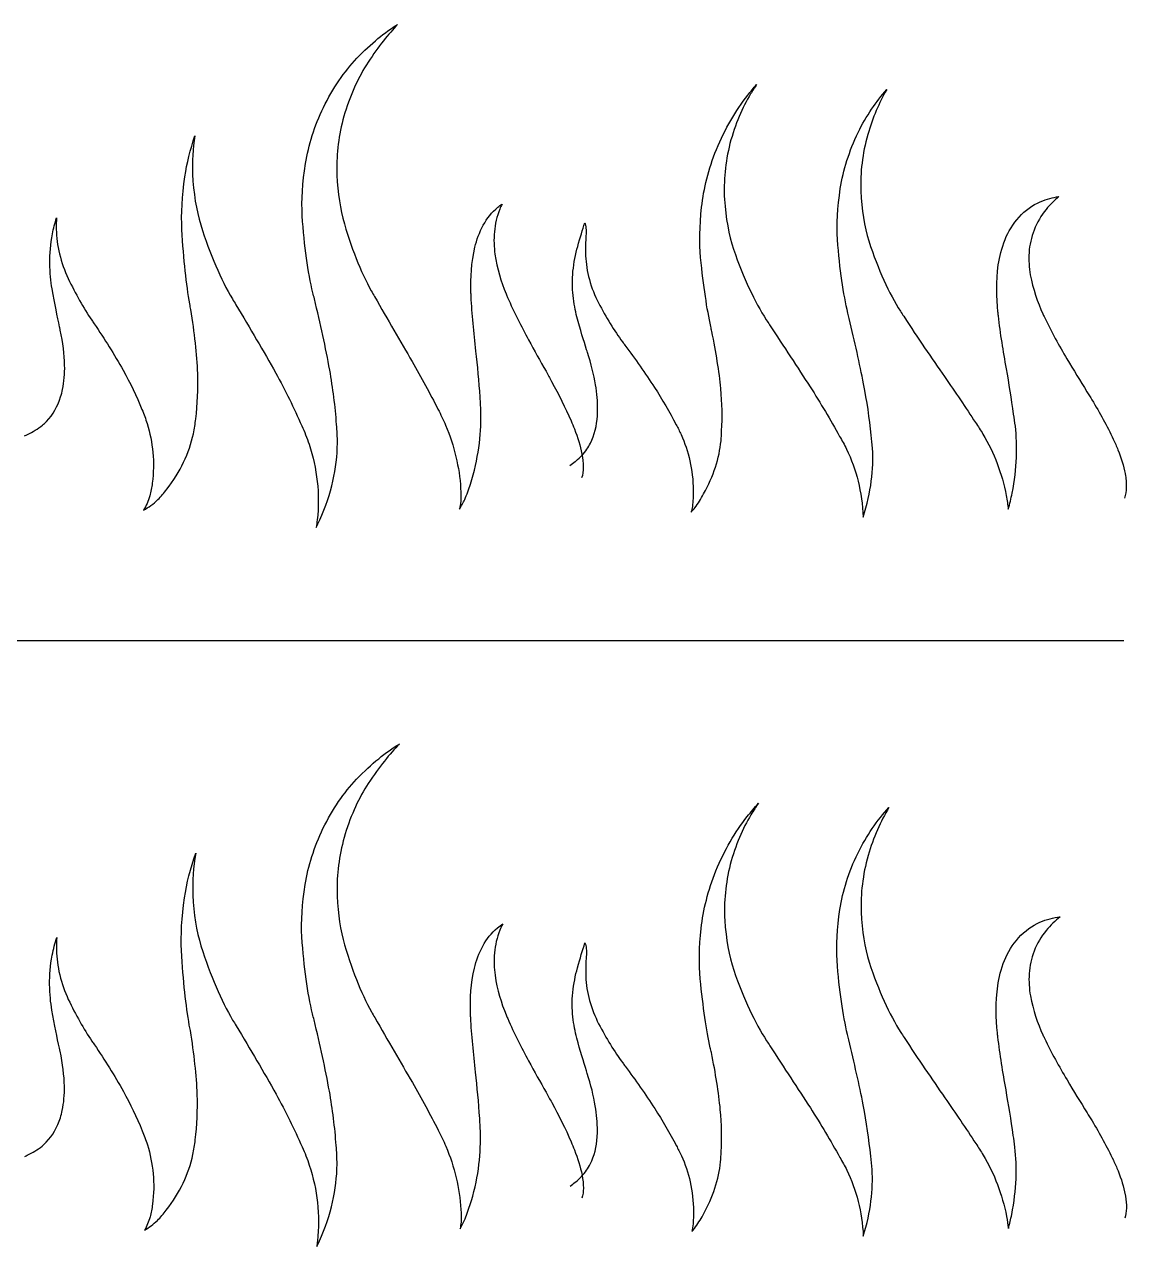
# Model space of a CAD drawing. Extents: x -11 to 6914, y 38 to 2262.
# Drawn here: x 6022 to 6914, y 85 to 1075 of the extents above; entities that cross this region are included whole.
import ezdxf

# ---------------------------------------------------------------- set-up
doc = ezdxf.new("R2010")
doc.units = 0
doc.layers.add('Layer_1', color=7, linetype='CONTINUOUS')

msp = doc.modelspace()

# ---------------------------------------------------------------- linework, layer by layer
at = {"layer": 'Layer_1', "color": 7}
for points in [[(6246.70416, 750.000328), (6246.70416, 750.000328)], [(6549.68536, 750.910696), (6549.68536, 750.910688)], [(6586.5264, 746.041296), (6586.5264, 746.041304)], [(6907.36888, 730.58916), (6907.36888, 730.589152)], [(0, 575.99996), (6912, 575.99996)], [(6682.2676, 358.227504), (6682.2676, 358.227512)], [(6393.21272, 328.671352), (6393.21272, 328.67136)], [(6826.88264, 335.342736), (6826.88264, 335.342744)], [(6386.42096, 310.676776), (6386.42096, 310.676784)], [(6042.58792, 297.540176), (6042.58792, 297.540184)], [(6569.17768, 302.200392), (6569.17768, 302.2004)], [(6383.25352, 274.29572), (6383.25352, 274.29572)], [(6487.00312, 265.627008), (6487.00312, 265.627)], [(6731.56616, 258.738512), (6731.56616, 258.738504)], [(6689.51384, 252.814488), (6689.51384, 252.814496)], [(6577.37672, 246.29244), (6577.37672, 246.29244)], [(6225.84928, 208.7196), (6225.84928, 208.719592)], [(6269.08296, 211.04044), (6269.08296, 211.04044)], [(6816.76176, 212.189736), (6816.76176, 212.189744)], [(6767.25056, 205.840408), (6767.25056, 205.8404)], [(6051.30824, 189.532808), (6051.30824, 189.532808)], [(6390.7164, 189.013512), (6390.7164, 189.01352)], [(6585.49848, 196.162624), (6585.49848, 196.162624)], [(6882.31048, 193.620176), (6882.31048, 193.620168)], [(6485.98944, 179.002032), (6485.98944, 179.00204)], [(6464.71632, 170.11324), (6464.71632, 170.11324)], [(6792.236, 168.656296), (6792.236, 168.656288)], [(6586.11104, 162.087104), (6586.11104, 162.087104)], [(6907.41592, 146.62388), (6907.41592, 146.623872)]]:
    msp.add_lwpolyline(points, dxfattribs=at)
for points in [[(6291.36016, 1047.654328), (6302.99432, 1059.755048), (6314.03112, 1068.835424), (6324.31296, 1075.065272)], [(6324.31296, 1075.065272), (6316.95056, 1067.547336), (6308.8864, 1057.340504), (6300.3816, 1044.449608)], [(6264.17184, 1007.806376), (6271.95296, 1023.480552), (6281.07208, 1036.769656), (6291.36016, 1047.654328)], [(6300.3816, 1044.449608), (6292.82536, 1032.886224), (6286.51344, 1019.183808), (6281.57928, 1003.48232)], [(6607.6396, 1017.676928), (6610.05224, 1020.68392), (6612.43832, 1023.56156), (6614.79608, 1026.308568)], [(6614.79608, 1026.308568), (6613.24616, 1023.942608), (6611.6516, 1021.437184), (6610.0136, 1018.790984)], [(6697.05952, 987.65528), (6703.78248, 1001.006496), (6711.53736, 1012.569912), (6720.20872, 1022.33532)], [(6720.20872, 1022.33532), (6714.05784, 1011.786096), (6708.89544, 999.62216), (6704.80664, 985.93504)], [(6582.31216, 973.863264), (6589.3368, 990.56068), (6597.78952, 1005.225048), (6607.6396, 1017.676928)], [(6610.0136, 1018.790984), (6603.26776, 1007.783224), (6597.652, 994.36996), (6593.30056, 978.54996)], [(6249.72064, 962.339328), (6252.22096, 977.517808), (6257.0484, 992.728408), (6264.17184, 1007.806344)], [(6264.17184, 1007.806344), (6264.17184, 1007.806352), (6264.17184, 1007.806368), (6264.17184, 1007.806376)], [(6281.5792, 1003.482288), (6277.15512, 988.385224), (6274.9996, 973.399336), (6275.03976, 958.665568)], [(6281.57928, 1003.48232), (6281.57928, 1003.482312), (6281.57928, 1003.482296), (6281.5792, 1003.482288)], [(6152.10576, 951.762304), (6153.72104, 962.644656), (6156.41936, 973.693408), (6160.23904, 984.871056)], [(6160.23904, 984.871056), (6158.54024, 974.47508), (6157.88944, 964.082808), (6158.30152, 953.72664)], [(6682.64104, 942.193088), (6684.99264, 957.21696), (6689.81072, 972.434504), (6697.05952, 987.65528)], [(6704.80664, 985.93504), (6700.52712, 970.337592), (6698.698, 955.030688), (6699.2332, 940.158776)], [(6570.3352, 927.049368), (6572.00616, 942.141304), (6575.95312, 957.778104), (6582.31216, 973.863248)], [(6582.31216, 973.863248), (6582.31216, 973.863248), (6582.31216, 973.863256), (6582.31216, 973.863264)], [(6593.30056, 978.549928), (6589.50568, 963.299536), (6588.01368, 948.215872), (6588.86216, 933.402592)], [(6593.30056, 978.54996), (6593.30056, 978.549952), (6593.30056, 978.549944), (6593.30056, 978.549928)], [(6247.06496, 920.168017), (6246.41832, 932.744368), (6247.27128, 946.852376), (6249.72064, 962.339328)], [(6149.63408, 909.035252), (6149.07128, 921.550836), (6149.84328, 935.795712), (6152.10576, 951.762304)], [(6158.30152, 953.72664), (6159.06872, 938.549824), (6161.27288, 924.82812), (6164.87432, 912.658598)], [(6275.03976, 958.665568), (6275.21824, 943.619056), (6276.91728, 930.080744), (6279.97504, 918.093258)], [(6680.31848, 900.853238), (6679.58288, 912.953425), (6680.31848, 926.791176), (6682.64104, 942.193072)], [(6682.64104, 942.193072), (6682.64104, 942.19308), (6682.64104, 942.19308), (6682.64104, 942.193088)], [(6588.86216, 933.402592), (6588.86216, 933.402592), (6588.86216, 933.402584), (6588.86216, 933.402576)], [(6588.86216, 933.402576), (6589.89712, 918.230678), (6592.35, 904.741126), (6596.16872, 893.030765)], [(6699.2332, 940.158776), (6699.2332, 940.15876), (6699.2332, 940.158752), (6699.2332, 940.158744)], [(6699.2332, 940.158744), (6699.9292, 924.899944), (6702.14648, 911.397116), (6705.7116, 899.682559)], [(6827.29016, 919.002861), (6832.44, 924.638304), (6838.30816, 928.753328), (6844.52696, 931.500904)], [(6844.52696, 931.500904), (6849.59656, 933.684672), (6854.63128, 934.987336), (6859.57576, 935.600152)], [(6859.57576, 935.600152), (6855.98216, 932.628488), (6852.49072, 929.190944), (6849.22808, 925.26092)], [(6393.62968, 912.433364), (6396.65528, 918.018059), (6400.6668, 922.959856), (6405.4084, 926.985208)], [(6406.98752, 925.51836), (6404.60024, 919.527503), (6403.1588, 913.353989), (6402.59616, 907.197176)], [(6405.4084, 926.985208), (6406.50656, 927.901632), (6407.63152, 928.750152), (6408.7796, 929.532648)], [(6408.7796, 929.532648), (6408.14376, 928.223872), (6407.54568, 926.885272), (6406.98752, 925.51836)], [(6569.53576, 886.306373), (6568.51232, 897.996649), (6568.72448, 911.569003), (6570.3352, 927.049368)], [(6849.22808, 925.26092), (6845.22032, 920.40268), (6841.88056, 914.782351), (6839.41992, 908.554778)], [(6044.88288, 905.447586), (6045.80584, 909.919087), (6046.88368, 914.26047), (6048.12592, 918.445882)], [(6048.12592, 918.445882), (6048.01056, 915.646999), (6047.95008, 912.53964), (6047.95992, 909.104118)], [(6164.87432, 912.658598), (6172.52112, 888.648121), (6181.20472, 868.586588), (6190.5452, 852.725825)], [(6255.702, 857.716195), (6251.7732, 874.370478), (6248.6512, 895.305092), (6247.06496, 920.168017)], [(6279.97504, 918.093258), (6279.97504, 918.093249), (6279.97504, 918.093241), (6279.97504, 918.093232)], [(6279.97504, 918.093232), (6286.47672, 894.347176), (6294.37488, 874.820773), (6302.96024, 859.299616)], [(6386.82928, 894.542577), (6388.2576, 900.599262), (6390.5208, 906.696766), (6393.62968, 912.433353)], [(6393.62968, 912.433353), (6393.62968, 912.433357), (6393.62968, 912.433361), (6393.62968, 912.433364)], [(6470.06208, 895.298167), (6472.06296, 902.392729), (6474.01368, 908.832429), (6475.82648, 914.432122)], [(6475.82648, 914.432122), (6476.73512, 912.020736), (6477.06192, 908.541921), (6476.76648, 903.756892)], [(6815.95216, 900.753482), (6818.6116, 907.401147), (6822.4636, 913.583334), (6827.29016, 919.002848)], [(6827.29016, 919.002848), (6827.29016, 919.002853), (6827.29016, 919.002857), (6827.29016, 919.002861)], [(6042.75352, 881.703829), (6042.64792, 889.263653), (6043.3016, 897.182974), (6044.88288, 905.447586)], [(6047.95992, 909.104118), (6048.10056, 902.739468), (6048.9276, 896.099214), (6050.58856, 889.226287)], [(6156.02168, 848.697921), (6153.37808, 864.275242), (6151.04424, 884.282853), (6149.63408, 909.035252)], [(6402.59616, 907.19716), (6402.03536, 900.845844), (6402.26232, 894.731494), (6403.074, 888.951692)], [(6402.59616, 907.197176), (6402.59616, 907.19717), (6402.59616, 907.197166), (6402.59616, 907.19716)], [(6476.76648, 903.756892), (6476.448, 899.482797), (6476.3048, 894.175677), (6476.44728, 887.696774)], [(6688.77744, 841.127193), (6685.12008, 856.622106), (6682.03416, 876.661046), (6680.31848, 900.853238)], [(6810.52528, 880.353162), (6811.4208, 886.964521), (6813.21096, 893.89447), (6815.95216, 900.753482)], [(6839.41992, 908.554778), (6837.1268, 902.582822), (6835.824, 896.453153), (6835.4292, 890.378682)], [(6383.62344, 858.28075), (6383.23056, 869.815786), (6383.97552, 882.385931), (6386.82928, 894.542577)], [(6466.20984, 875.133482), (6467.01472, 882.278635), (6468.2796, 889.049273), (6470.06208, 895.298167)], [(6596.16872, 893.030765), (6604.306, 869.671399), (6613.27504, 850.553751), (6622.6636, 835.900708)], [(6705.7116, 899.682559), (6705.7116, 899.682555), (6705.7116, 899.682551), (6705.7116, 899.682547)], [(6705.7116, 899.682547), (6713.3036, 876.220285), (6722.07752, 857.329938), (6731.31784, 842.733032)], [(6042.75352, 881.70382), (6042.75352, 881.703823), (6042.75352, 881.703826), (6042.75352, 881.703829)], [(6044.58512, 860.897569), (6043.57008, 867.050778), (6042.91568, 873.949922), (6042.75352, 881.70382)], [(6050.58856, 889.226287), (6052.37784, 882.207338), (6054.67936, 875.520184), (6057.5668, 869.301844)], [(6403.074, 888.951692), (6403.074, 888.95169), (6403.074, 888.951687), (6403.074, 888.951685)], [(6403.074, 888.951685), (6404.7768, 877.243975), (6408.12392, 866.574076), (6412.1188, 856.851207)], [(6476.44728, 887.696774), (6476.44728, 887.696769), (6476.44728, 887.696764), (6476.44728, 887.696758)], [(6476.44728, 887.696758), (6476.71864, 881.456098), (6477.68592, 875.022966), (6479.494, 868.449714)], [(6569.53576, 886.306361), (6569.53576, 886.306365), (6569.53576, 886.306369), (6569.53576, 886.306373)], [(6577.74472, 830.344978), (6574.7628, 844.413513), (6571.84088, 862.915782), (6569.53576, 886.306361)], [(6835.4292, 890.378674), (6835.03816, 884.069114), (6835.4492, 878.036911), (6836.4372, 872.377347)], [(6835.4292, 890.378682), (6835.4292, 890.37868), (6835.4292, 890.378677), (6835.4292, 890.378674)], [(6466.26584, 855.502169), (6465.60728, 861.725373), (6465.5424, 868.268712), (6466.20984, 875.133482)], [(6810.1788, 842.300579), (6808.96912, 853.825573), (6808.726, 866.940894), (6810.52528, 880.353155)], [(6810.52528, 880.353155), (6810.52528, 880.353158), (6810.52528, 880.35316), (6810.52528, 880.353162)], [(6836.4372, 872.377347), (6838.522, 860.744689), (6842.25856, 850.226106), (6846.5952, 840.68307)], [(6057.5668, 869.301844), (6057.5668, 869.301842), (6057.5668, 869.30184), (6057.5668, 869.301838)], [(6057.5668, 869.301838), (6063.60128, 856.967444), (6069.98752, 845.508771), (6076.67168, 835.578898)], [(6479.494, 868.449714), (6479.494, 868.449709), (6479.494, 868.449703), (6479.494, 868.449698)], [(6479.494, 868.449698), (6481.44496, 861.699496), (6483.872, 855.345027), (6486.8404, 849.528071)], [(6044.58512, 860.897554), (6044.58512, 860.897559), (6044.58512, 860.897564), (6044.58512, 860.897569)], [(6050.70656, 830.058733), (6048.88, 838.529278), (6046.74992, 848.582474), (6044.58512, 860.897554)], [(6190.5452, 852.725825), (6191.50032, 851.147415), (6192.46032, 849.604893), (6193.42472, 848.098477)], [(6255.702, 857.716186), (6255.702, 857.716189), (6255.702, 857.716192), (6255.702, 857.716195)], [(6256.95256, 852.851414), (6256.5296, 854.436066), (6256.11248, 856.057747), (6255.702, 857.716186)], [(6269.35872, 795.060715), (6266.12296, 813.294202), (6261.75224, 832.558392), (6256.95256, 852.851414)], [(6302.96024, 859.299616), (6302.96024, 859.29961), (6302.96024, 859.299605), (6302.96024, 859.299599)], [(6302.96024, 859.299599), (6303.83696, 857.752766), (6304.71912, 856.240818), (6305.60592, 854.76357)], [(6305.60592, 854.76357), (6316.25808, 835.887708), (6326.53728, 818.384908), (6336.00984, 802.075958)], [(6383.62344, 858.280739), (6383.62344, 858.280742), (6383.62344, 858.280746), (6383.62344, 858.28075)], [(6383.79152, 854.844148), (6383.72512, 855.98083), (6383.66864, 857.126755), (6383.62344, 858.280739)], [(6383.79152, 854.844137), (6383.79152, 854.844141), (6383.79152, 854.844144), (6383.79152, 854.844148)], [(6387.72944, 810.555842), (6386.13696, 825.612262), (6384.4388, 840.466391), (6383.79152, 854.844137)], [(6412.1188, 856.851207), (6412.11888, 856.851203), (6412.11888, 856.851199), (6412.11888, 856.851195)], [(6412.11888, 856.851195), (6412.52272, 855.875461), (6412.93288, 854.908419), (6413.3484, 853.950006)], [(6413.3484, 853.950006), (6413.3484, 853.950002), (6413.3484, 853.949998), (6413.3484, 853.949994)], [(6413.3484, 853.949994), (6418.46592, 841.929279), (6424.30584, 830.577336), (6430.24352, 819.640172)], [(6466.26584, 855.502152), (6466.26584, 855.502158), (6466.26584, 855.502163), (6466.26584, 855.502169)], [(6469.40184, 838.218493), (6468.07208, 843.34519), (6466.99344, 849.072973), (6466.26584, 855.502152)], [(6156.02168, 848.697914), (6156.02168, 848.697916), (6156.02168, 848.697919), (6156.02168, 848.697921)], [(6156.86656, 844.159297), (6156.58368, 845.633872), (6156.30184, 847.14663), (6156.02168, 848.697914)], [(6156.86656, 844.159283), (6156.86656, 844.159288), (6156.86656, 844.159292), (6156.86656, 844.159297)], [(6162.48944, 792.283034), (6161.9816, 808.019601), (6159.9552, 825.279286), (6156.86656, 844.159283)], [(6193.42472, 848.098477), (6204.97008, 828.774454), (6215.85208, 810.296386), (6225.6296, 792.712091)], [(6486.8404, 849.528071), (6486.8404, 849.528067), (6486.8404, 849.528062), (6486.8404, 849.528058)], [(6486.8404, 849.528058), (6493.0968, 837.837794), (6499.62256, 827.091727), (6506.33576, 817.934702)], [(6731.31784, 842.733032), (6732.21144, 841.348885), (6733.1092, 839.999824), (6734.01048, 838.68561)], [(6810.1788, 842.300573), (6810.1788, 842.300575), (6810.1788, 842.300577), (6810.1788, 842.300579)], [(6810.56184, 839.043785), (6810.42576, 840.116204), (6810.29776, 841.202114), (6810.1788, 842.300573)], [(6076.67168, 835.578898), (6077.35144, 834.58826), (6078.03352, 833.609895), (6078.71776, 832.644378)], [(6078.71776, 832.644378), (6078.71776, 832.644375), (6078.71776, 832.644372), (6078.71776, 832.644369)], [(6078.71776, 832.644369), (6087.016, 820.343059), (6094.95536, 807.704277), (6102.09168, 794.966178)], [(6469.40184, 838.218487), (6469.40184, 838.218489), (6469.40184, 838.218491), (6469.40184, 838.218493)], [(6477.2988, 811.557901), (6474.90328, 819.093064), (6472.2144, 827.78751), (6469.40184, 838.218487)], [(6622.6636, 835.900708), (6622.6636, 835.900704), (6622.6636, 835.900699), (6622.6636, 835.900695)], [(6622.6636, 835.900695), (6623.57224, 834.513962), (6624.48472, 833.163307), (6625.40048, 831.848886)], [(6625.40048, 831.848886), (6636.94, 813.991718), (6647.99992, 797.2364), (6658.15672, 781.578803)], [(6688.77744, 841.127186), (6688.77744, 841.127188), (6688.77744, 841.127191), (6688.77744, 841.127193)], [(6689.866, 836.834291), (6689.49824, 838.22828), (6689.1352, 839.659326), (6688.77744, 841.127186)], [(6689.866, 836.834278), (6689.866, 836.834282), (6689.866, 836.834287), (6689.866, 836.834291)], [(6701.50968, 783.950366), (6698.34752, 800.318452), (6694.23224, 817.941023), (6689.866, 836.834278)], [(6734.01048, 838.68561), (6734.01048, 838.685608), (6734.01048, 838.685606), (6734.01048, 838.685603)], [(6734.01048, 838.685603), (6745.41976, 820.917302), (6756.56392, 804.705957), (6767.0124, 789.813942)], [(6817.11024, 796.240504), (6814.67592, 810.37873), (6812.1472, 824.720028), (6810.56184, 839.043785)], [(6846.5952, 840.68307), (6847.0128, 839.768707), (6847.436, 838.862654), (6847.86368, 837.964809)], [(6847.86368, 837.964809), (6847.86368, 837.964805), (6847.86368, 837.964801), (6847.86368, 837.964797)], [(6847.86368, 837.964797), (6853.40592, 826.12381), (6859.68936, 814.97873), (6866.07576, 804.232658)], [(6050.70656, 830.058728), (6050.70656, 830.05873), (6050.70656, 830.058731), (6050.70656, 830.058733)], [(6051.2592, 827.557521), (6051.07864, 828.377581), (6050.89432, 829.211119), (6050.70656, 830.058728)], [(6051.2592, 827.557516), (6051.2592, 827.557518), (6051.2592, 827.557519), (6051.2592, 827.557521)], [(6054.7664, 799.066296), (6054.61952, 807.75953), (6053.38888, 817.19516), (6051.2592, 827.557516)], [(6577.74472, 830.34497), (6577.74472, 830.344973), (6577.74472, 830.344975), (6577.74472, 830.344978)], [(6578.62248, 826.45354), (6578.3296, 827.714763), (6578.03688, 829.011763), (6577.74472, 830.34497)], [(6585.89184, 780.161942), (6584.6188, 794.021715), (6582.06264, 809.375435), (6578.62248, 826.45354)], [(6430.24352, 819.640172), (6434.92672, 810.990018), (6439.69768, 802.523315), (6444.39536, 794.14945)], [(6506.33576, 817.934702), (6506.98376, 817.06434), (6507.6336, 816.206368), (6508.28512, 815.361274)], [(6508.28512, 815.361274), (6516.61048, 804.001644), (6524.70816, 792.50116), (6532.19088, 781.067952)], [(6336.00984, 802.075958), (6336.00984, 802.075953), (6336.00984, 802.075948), (6336.00984, 802.075943)], [(6336.00984, 802.075943), (6343.48504, 789.03589), (6350.50216, 776.184218), (6356.95544, 763.486166)], [(6387.72944, 810.555837), (6387.72944, 810.555839), (6387.72944, 810.555841), (6387.72944, 810.555842)], [(6391.04888, 773.121244), (6390.22328, 786.106122), (6388.98832, 798.573854), (6387.72944, 810.555837)], [(6477.9852, 809.425907), (6477.75904, 810.12731), (6477.53024, 810.837821), (6477.2988, 811.557901)], [(6484.47696, 783.209851), (6483.08536, 791.457322), (6480.86136, 800.120285), (6477.9852, 809.425907)], [(6866.07576, 804.232658), (6871.43064, 795.199418), (6876.8948, 786.365302), (6882.26864, 777.60491)], [(6053.04912, 779.453142), (6054.33512, 785.621566), (6054.88336, 792.170302), (6054.7664, 799.066296)], [(6102.09168, 794.966178), (6107.72272, 784.801455), (6112.87552, 774.190741), (6117.35888, 763.153084)], [(6160.85632, 755.630544), (6162.3964, 767.447021), (6162.89512, 779.683783), (6162.48944, 792.283028)], [(6162.48944, 792.283028), (6162.48944, 792.28303), (6162.48944, 792.283032), (6162.48944, 792.283034)], [(6225.6296, 792.712091), (6225.6296, 792.712087), (6225.6296, 792.712083), (6225.6296, 792.712079)], [(6225.6296, 792.712079), (6233.34648, 778.621688), (6240.42032, 764.384967), (6246.70416, 750.000328)], [(6274.8348, 751.06964), (6273.81904, 765.800509), (6271.91664, 780.459586), (6269.35872, 795.060715)], [(6444.39536, 794.14945), (6445.94688, 791.3976), (6447.47264, 788.648079), (6448.96928, 785.899035)], [(6817.11024, 796.240492), (6817.11024, 796.240496), (6817.11024, 796.2405), (6817.11024, 796.240504)], [(6822.90128, 759.40684), (6821.222, 771.999786), (6819.16184, 784.26393), (6817.11024, 796.240492)], [(6448.96928, 785.899035), (6454.74488, 775.274114), (6460.10288, 764.737198), (6464.67024, 754.076648)], [(6486.16912, 762.961698), (6486.24272, 769.524091), (6485.646, 776.266222), (6484.47696, 783.209851)], [(6701.50968, 783.950354), (6701.50968, 783.950358), (6701.50968, 783.950362), (6701.50968, 783.950366)], [(6707.56448, 742.352584), (6706.28792, 756.135968), (6704.18136, 769.991989), (6701.50968, 783.950354)], [(6767.0124, 789.813942), (6767.0124, 789.813938), (6767.0124, 789.813934), (6767.0124, 789.81393)], [(6767.0124, 789.81393), (6775.7868, 777.135929), (6784.1604, 764.757322), (6792.00112, 752.611176)], [(6040.10032, 753.595608), (6045.27472, 759.005736), (6049.18736, 765.857234), (6051.5332, 773.450278)], [(6051.5332, 773.450286), (6052.14304, 775.412233), (6052.6496, 777.417941), (6053.04912, 779.453134)], [(6051.5332, 773.450278), (6051.5332, 773.450281), (6051.5332, 773.450283), (6051.5332, 773.450286)], [(6053.04912, 779.453134), (6053.04912, 779.453137), (6053.04912, 779.453139), (6053.04912, 779.453142)], [(6391.04888, 773.121231), (6391.04888, 773.121235), (6391.04888, 773.121239), (6391.04888, 773.121244)], [(6391.70128, 759.797272), (6391.63968, 764.34917), (6391.41368, 768.788739), (6391.04888, 773.121231)], [(6532.19088, 781.067952), (6538.47296, 771.365003), (6544.36944, 761.30864), (6549.68536, 750.910696)], [(6585.89184, 780.161936), (6585.89184, 780.161938), (6585.89184, 780.16194), (6585.89184, 780.161942)], [(6586.5264, 746.041304), (6587.23784, 756.982064), (6586.97608, 768.35308), (6585.89184, 780.161936)], [(6658.15672, 781.578803), (6666.69064, 768.215707), (6674.68648, 754.846008), (6681.97584, 741.441936)], [(6882.26864, 777.60491), (6882.26864, 777.604906), (6882.26864, 777.604903), (6882.26864, 777.604899)], [(6882.26864, 777.604899), (6883.63608, 775.415135), (6884.98728, 773.216605), (6886.31992, 771.008818)], [(6117.35888, 763.153084), (6117.35888, 763.15308), (6117.35888, 763.153076), (6117.35888, 763.153072)], [(6117.35888, 763.153072), (6118.92056, 759.455264), (6120.3096, 755.658296), (6121.50936, 751.766368)], [(6356.95544, 763.486166), (6359.19384, 759.21484), (6361.23488, 754.895904), (6363.07952, 750.532704)], [(6486.00896, 758.036008), (6486.11672, 759.677024), (6486.16896, 761.321784), (6486.16912, 762.961698)], [(6886.31992, 771.008818), (6892.63016, 760.538832), (6898.53912, 749.947944), (6903.61608, 739.07116)], [(6036.79208, 750.484528), (6037.94408, 751.455592), (6039.04776, 752.491248), (6040.10032, 753.595608)], [(6158.98384, 743.617488), (6159.86176, 747.63456), (6160.4868, 751.643392), (6160.85632, 755.630544)], [(6383.204, 702.805424), (6389.67072, 723.103784), (6391.96888, 742.085936), (6391.70128, 759.797272)], [(6464.67024, 754.076648), (6465.5952, 751.896792), (6466.49248, 749.727784), (6467.3472, 747.56536)], [(6480.39832, 735.951864), (6483.73504, 742.61964), (6485.50392, 750.253464), (6486.00896, 758.036)], [(6486.00896, 758.036), (6486.00896, 758.036), (6486.00896, 758.036), (6486.00896, 758.036008)], [(6792.00112, 752.611176), (6792.00112, 752.611176), (6792.00112, 752.611176), (6792.00112, 752.611168)], [(6792.00112, 752.611168), (6794.1372, 749.603344), (6796.15928, 746.50368), (6798.06664, 743.315864)], [(6822.90136, 759.406824), (6822.90136, 759.406832), (6822.90128, 759.406832), (6822.90128, 759.40684)], [(6824.30856, 749.712672), (6823.92816, 753.050248), (6823.45496, 756.279304), (6822.90136, 759.406824)], [(6022.31256, 741.89828), (6023.11192, 742.28932), (6023.9072, 742.671968), (6024.69808, 743.0558)], [(6024.69808, 743.0558), (6028.89824, 745.060376), (6033.07816, 747.360824), (6036.79208, 750.484528)], [(6121.50936, 751.766368), (6126.1664, 736.60008), (6127.88536, 720.442312), (6125.68904, 703.603736)], [(6137.42104, 698.580832), (6148.34984, 712.671136), (6155.63968, 727.91736), (6158.98384, 743.617488)], [(6246.70416, 750.000328), (6248.92656, 745.140712), (6250.8876, 740.17872), (6252.57944, 735.118272)], [(6274.8348, 751.069624), (6274.8348, 751.069624), (6274.8348, 751.069632), (6274.8348, 751.06964)], [(6275.51328, 735.874184), (6275.56528, 741.03096), (6275.33536, 746.097208), (6274.8348, 751.069624)], [(6363.07952, 750.532704), (6370.23184, 733.502384), (6374.31672, 716.388616), (6375.29488, 699.225416)], [(6467.3472, 747.56536), (6469.9804, 740.577792), (6472.18688, 733.852808), (6473.47424, 727.157216)], [(6549.68536, 750.910688), (6551.13632, 748.33024), (6552.4992, 745.652248), (6553.7632, 742.876248)], [(6553.7632, 742.876248), (6559.77848, 729.591704), (6563.44672, 714.52404), (6563.5956, 697.71444)], [(6586.0656, 737.698168), (6586.35864, 740.5494), (6586.51168, 743.333608), (6586.5264, 746.041296)], [(6798.06664, 743.315864), (6807.13968, 728.022528), (6813.46976, 711.364208), (6816.91688, 693.575632)], [(6821.73, 695.394632), (6825.78064, 715.804232), (6826.14856, 733.7526), (6824.30856, 749.712672)], [(6252.57944, 735.118272), (6259.15584, 715.33252), (6261.5216, 694.823696), (6259.192, 673.768392)], [(6261.24336, 673.790328), (6270.82136, 694.941328), (6275.36656, 715.717376), (6275.51328, 735.874184)], [(6477.48912, 730.985704), (6478.56608, 732.568616), (6479.5344, 734.223264), (6480.39832, 735.951864)], [(6571.99632, 694.765928), (6580.0628, 709.378792), (6584.7264, 724.009928), (6586.0656, 737.698168)], [(6681.97584, 741.441936), (6681.97584, 741.441928), (6681.97584, 741.441928), (6681.97584, 741.441928)], [(6681.97584, 741.441928), (6684.02256, 738.128728), (6685.92456, 734.67652), (6687.67608, 731.086576)], [(6708.72384, 731.732704), (6708.49456, 735.404152), (6708.10576, 738.94448), (6707.56448, 742.352584)], [(6903.61608, 739.07116), (6903.61608, 739.071152), (6903.61608, 739.071152), (6903.61608, 739.071152)], [(6903.61608, 739.071152), (6904.92584, 736.237376), (6906.18824, 733.412984), (6907.36888, 730.58916)], [(6468.69288, 721.596864), (6471.9972, 724.216232), (6475.032, 727.37352), (6477.48912, 730.985704)], [(6473.47424, 727.157216), (6474.17584, 723.50792), (6474.63304, 719.962072), (6474.58336, 716.532928)], [(6687.67608, 731.086576), (6695.56752, 714.776208), (6700.23512, 696.398928), (6701.10304, 676.046272)], [(6701.10304, 676.046272), (6707.49336, 696.435448), (6709.81064, 715.057392), (6708.72384, 731.732704)], [(6907.36888, 730.589152), (6909.9928, 724.08488), (6912.05336, 717.680648), (6913.2012, 711.237808)], [(6463.56056, 717.739784), (6465.14656, 718.892096), (6466.67656, 720.001856), (6468.13216, 721.15248)], [(6468.13216, 721.15248), (6468.32016, 721.299632), (6468.50712, 721.447728), (6468.69288, 721.596864)], [(6474.58336, 716.532928), (6474.53216, 713.452824), (6474.15656, 710.46508), (6473.21896, 707.753288)], [(6125.68904, 703.603736), (6125.21656, 700.066624), (6124.58256, 696.637696), (6123.77656, 693.325384)], [(6378.65008, 690.342576), (6380.35136, 694.399688), (6381.86208, 698.557704), (6383.204, 702.805424)], [(6913.2012, 711.237808), (6913.2652, 710.877552), (6913.32664, 710.518128), (6913.38528, 710.159568)], [(6913.38528, 710.159568), (6913.92944, 706.728424), (6914.25072, 703.428656), (6914.13984, 700.266072)], [(6123.77656, 693.325384), (6122.37272, 688.957336), (6120.67408, 685.04128), (6118.67416, 681.60796)], [(6130.22944, 690.215184), (6132.77408, 692.803992), (6135.17176, 695.590952), (6137.42104, 698.580832)], [(6375.29488, 699.225416), (6375.464, 695.607112), (6375.5084, 692.143896), (6375.41888, 688.830056)], [(6563.5956, 697.71444), (6563.6052, 693.21448), (6563.37288, 688.8192), (6562.87248, 684.541952)], [(6564.93912, 683.67872), (6567.52728, 687.129264), (6569.8784, 690.82284), (6571.99632, 694.765928)], [(6816.91688, 693.575632), (6817.60864, 689.713464), (6818.17344, 685.980488), (6818.5996, 682.370904)], [(6818.5996, 682.370904), (6819.82176, 686.646504), (6820.85712, 690.990328), (6821.73, 695.394632)], [(6914.13984, 700.266072), (6914.02264, 697.15604), (6913.58424, 694.174712), (6912.58224, 691.517864)], [(6118.67416, 681.60796), (6122.74672, 683.896208), (6126.60552, 686.752896), (6130.22944, 690.215184)], [(6374.4128, 682.45748), (6375.91576, 684.965512), (6377.3264, 687.596048), (6378.65008, 690.342576)], [(6375.41888, 688.830056), (6375.14208, 686.566288), (6374.80736, 684.443256), (6374.4128, 682.45748)], [(6562.87248, 684.541952), (6562.62088, 683.052904), (6562.31288, 681.592744), (6561.94752, 680.162816)], [(6561.94752, 680.162816), (6562.99576, 681.290688), (6563.99336, 682.462584), (6564.93912, 683.67872)], [(6258.35376, 667.706568), (6259.36168, 669.690752), (6260.32456, 671.71876), (6261.24336, 673.790328)], [(6259.192, 673.768392), (6258.954, 671.705808), (6258.67488, 669.68516), (6258.35376, 667.706568)], [(6291.07432, 463.74564), (6303.33688, 476.508176), (6314.93584, 485.915864), (6325.68624, 492.167488)], [(6325.68624, 492.167488), (6318.0092, 484.55092), (6309.5388, 473.950488), (6300.58032, 460.371896)], [(6263.87888, 423.864856), (6271.6616, 439.5506), (6280.78296, 452.850752), (6291.07432, 463.74564)], [(6300.58032, 460.371896), (6293.0268, 448.81252), (6286.71728, 435.115544), (6281.78544, 419.421168)], [(6607.22344, 433.477816), (6610.30096, 437.31708), (6613.33528, 440.945696), (6616.32272, 444.360968)], [(6616.32272, 444.360968), (6614.37288, 441.435992), (6612.3496, 438.284024), (6610.25544, 434.902344)], [(6696.68608, 403.730256), (6703.96088, 418.187752), (6712.44432, 430.552416), (6721.99008, 440.811256)], [(6721.99008, 440.811256), (6715.16448, 429.689568), (6709.48736, 416.671176), (6705.06648, 401.871928)], [(6581.92896, 389.686072), (6588.9436, 406.372368), (6597.38512, 421.029624), (6607.22344, 433.477816)], [(6610.25544, 434.902344), (6603.50256, 423.887656), (6597.88096, 410.466424), (6593.52488, 394.637704)], [(6249.4276, 378.367632), (6251.9268, 393.55516), (6256.75408, 408.77576), (6263.87888, 423.864824)], [(6263.87888, 423.864824), (6263.87888, 423.864832), (6263.87888, 423.864848), (6263.87888, 423.864856)], [(6281.78544, 419.421168), (6277.3632, 404.330984), (6275.2088, 389.35204), (6275.2488, 374.62536)], [(6151.74296, 367.641352), (6153.50544, 379.52724), (6156.56008, 391.612616), (6160.95704, 403.848448)], [(6160.95704, 403.848448), (6158.88536, 392.480576), (6158.06432, 381.11384), (6158.51352, 369.790488)], [(6682.2676, 358.227512), (6684.61752, 373.263328), (6689.43536, 388.494288), (6696.68608, 403.730256)], [(6705.06648, 401.871928), (6700.78904, 386.28212), (6698.96096, 370.982896), (6699.49584, 356.118776)], [(6569.97176, 342.907608), (6571.63888, 357.986808), (6575.57904, 373.611688), (6581.92896, 389.686048)], [(6581.92896, 389.686048), (6581.92896, 389.686056), (6581.92896, 389.686064), (6581.92896, 389.686072)], [(6593.52488, 394.637704), (6589.7256, 379.378912), (6588.23088, 364.287336), (6589.07792, 349.466704)], [(6246.77712, 336.174216), (6246.12832, 348.75624), (6246.97952, 362.87148), (6249.4276, 378.367632)], [(6149.27768, 324.941408), (6148.71456, 337.44836), (6149.48432, 351.683976), (6151.74296, 367.641352)], [(6158.51352, 369.790488), (6159.27928, 354.606184), (6161.48288, 340.878136), (6165.0844, 328.703296)], [(6275.2488, 374.62536), (6275.2488, 374.625352), (6275.2488, 374.625344), (6275.2488, 374.625328)], [(6275.2488, 374.625328), (6275.42704, 359.585976), (6277.12528, 346.053992), (6280.1816, 334.071912)], [(6679.9524, 316.859016), (6679.21384, 328.96632), (6679.9524, 342.813408), (6682.2676, 358.227504)], [(6405.0132, 343.350424), (6406.42544, 344.538336), (6407.88208, 345.6142), (6409.3752, 346.582032)], [(6409.3752, 346.582032), (6408.53328, 344.927136), (6407.75272, 343.222584), (6407.03768, 341.471576)], [(6589.07792, 349.466704), (6589.07792, 349.466688), (6589.07792, 349.46668), (6589.07792, 349.466672)], [(6589.07792, 349.466672), (6590.11152, 334.287232), (6592.56392, 320.791376), (6596.38296, 309.075824)], [(6699.49584, 356.118776), (6699.49584, 356.118768), (6699.49584, 356.118752), (6699.49584, 356.118744)], [(6699.49584, 356.118744), (6700.19136, 340.867824), (6702.4076, 327.371848), (6705.97088, 315.662968)], [(6826.88264, 335.342744), (6832.04744, 341.023536), (6837.934, 345.17856), (6844.17512, 347.960272)], [(6844.17512, 347.960272), (6849.6912, 350.357264), (6855.16464, 351.713896), (6860.52472, 352.274016)], [(6860.52472, 352.274016), (6856.61248, 349.138688), (6852.80808, 345.458928), (6849.27288, 341.20084)], [(6393.21272, 328.67136), (6396.23936, 334.29636), (6400.25792, 339.28048), (6405.0132, 343.350424)], [(6407.03768, 341.471576), (6404.65216, 335.485832), (6403.21176, 329.317328), (6402.64944, 323.165432)], [(6569.17768, 302.2004), (6568.15448, 313.87996), (6568.3648, 327.440136), (6569.97176, 342.907576)], [(6569.97176, 342.907576), (6569.97176, 342.907584), (6569.97176, 342.9076), (6569.97176, 342.907608)], [(6849.27288, 341.20084), (6845.268, 336.346328), (6841.93072, 330.730624), (6839.47216, 324.508592)], [(6044.6976, 321.225264), (6045.72384, 326.21572), (6046.9432, 331.044616), (6048.36912, 335.675752)], [(6048.36912, 335.675752), (6048.21848, 332.61572), (6048.13488, 329.1716), (6048.13984, 325.315816)], [(6165.0844, 328.703296), (6172.73152, 304.68228), (6181.4164, 284.613448), (6190.75856, 268.747672)], [(6246.77712, 336.174184), (6246.77712, 336.174192), (6246.77712, 336.1742), (6246.77712, 336.174216)], [(6255.42416, 273.701928), (6251.49312, 290.359384), (6248.36792, 311.30024), (6246.77712, 336.174184)], [(6280.1816, 334.071912), (6280.1816, 334.071904), (6280.1816, 334.071888), (6280.1816, 334.07188)], [(6280.1816, 334.07188), (6286.67992, 310.3362), (6294.57512, 290.818208), (6303.15728, 275.30276)], [(6386.42096, 310.676784), (6387.84304, 316.761936), (6390.10328, 322.893824), (6393.21272, 328.671352)], [(6469.8812, 311.066232), (6471.98616, 318.570872), (6474.03656, 325.344624), (6475.92752, 331.167224)], [(6475.92752, 331.167224), (6476.94824, 328.736904), (6477.31712, 325.118952), (6476.98584, 320.029272)], [(6815.52488, 316.970024), (6818.18456, 323.656264), (6822.04296, 329.879456), (6826.88264, 335.342736)], [(6042.58792, 297.540184), (6042.47928, 305.0804), (6043.1264, 312.980128), (6044.6976, 321.225264)], [(6048.13984, 325.315816), (6048.2712, 318.930384), (6049.0924, 312.269912), (6050.75072, 305.377416)], [(6155.65872, 264.650312), (6153.01984, 280.2146), (6150.68848, 300.205784), (6149.27768, 324.941408)], [(6402.64944, 323.165416), (6402.08872, 316.819088), (6402.31544, 310.709048), (6403.1264, 304.93288)], [(6402.64944, 323.165432), (6402.64944, 323.165424), (6402.64944, 323.165424), (6402.64944, 323.165416)], [(6476.98584, 320.029272), (6476.65224, 315.73912), (6476.49608, 310.412528), (6476.62784, 303.910976)], [(6688.42448, 257.10824), (6684.76432, 272.606528), (6681.67432, 292.652864), (6679.9524, 316.859016)], [(6810.1084, 296.47196), (6810.99728, 303.109384), (6812.784, 310.071696), (6815.52488, 316.970024)], [(6839.47216, 324.508592), (6837.18088, 318.541992), (6835.87912, 312.41748), (6835.48448, 306.348008)], [(6383.25352, 274.29572), (6382.84848, 285.855704), (6383.5808, 298.464672), (6386.42096, 310.676776)], [(6466.06232, 290.946296), (6466.85768, 298.073216), (6468.11144, 304.82896), (6469.8812, 311.066232)], [(6596.38296, 309.075824), (6604.52072, 285.706072), (6613.4912, 266.581352), (6622.88144, 251.923576)], [(6705.97088, 315.662968), (6705.97088, 315.66296), (6705.97088, 315.66296), (6705.97088, 315.662952)], [(6705.97088, 315.662952), (6713.55872, 292.211608), (6722.32928, 273.330016), (6731.56616, 258.738512)], [(6044.42168, 276.786776), (6043.40824, 282.924728), (6042.75312, 289.806184), (6042.58792, 297.540176)], [(6050.75072, 305.377416), (6050.75072, 305.377408), (6050.75072, 305.377408), (6050.75072, 305.3774)], [(6050.75072, 305.3774), (6052.5376, 298.338552), (6054.8388, 291.634208), (6057.72784, 285.401328)], [(6403.1264, 304.93288), (6403.1264, 304.93288), (6403.1264, 304.93288), (6403.1264, 304.932872)], [(6403.1264, 304.932872), (6404.82752, 293.232224), (6408.17296, 282.567664), (6412.16616, 272.848384)], [(6476.62784, 303.910976), (6476.88952, 297.648456), (6477.85096, 291.194296), (6479.65672, 284.600936)], [(6577.37672, 246.29244), (6574.4004, 260.347392), (6571.48208, 278.83084), (6569.17768, 302.200392)], [(6835.48448, 306.348), (6835.09344, 300.043512), (6835.50368, 294.015608), (6836.49136, 288.35956)], [(6835.48448, 306.348008), (6835.48448, 306.348), (6835.48448, 306.348), (6835.48448, 306.348)], [(6466.13432, 271.366984), (6465.47352, 277.57316), (6465.4032, 284.09912), (6466.06232, 290.94628)], [(6466.06232, 290.94628), (6466.06232, 290.946288), (6466.06232, 290.946288), (6466.06232, 290.946296)], [(6809.8, 258.312824), (6808.57888, 269.858584), (6808.32336, 283.008512), (6810.1084, 296.471952)], [(6810.1084, 296.471952), (6810.1084, 296.47196), (6810.1084, 296.47196), (6810.1084, 296.47196)], [(6836.49136, 288.35956), (6838.57424, 276.733784), (6842.30912, 266.220232), (6846.64408, 256.680336)], [(6057.72784, 285.401328), (6063.76624, 273.038464), (6070.15768, 261.558632), (6076.84776, 251.614216)], [(6479.65672, 284.600936), (6479.65672, 284.600928), (6479.65672, 284.600928), (6479.65672, 284.600928)], [(6479.65672, 284.600928), (6481.60552, 277.830192), (6484.03264, 271.458328), (6487.00312, 265.627008)], [(6044.42168, 276.78676), (6044.42168, 276.786768), (6044.42168, 276.786768), (6044.42168, 276.786776)], [(6050.5268, 246.01832), (6048.7072, 254.471976), (6046.58272, 264.501432), (6044.42168, 276.78676)], [(6190.75856, 268.747672), (6190.75856, 268.747664), (6190.75856, 268.747656), (6190.75856, 268.747656)], [(6190.75856, 268.747656), (6191.71376, 267.168752), (6192.674, 265.62576), (6193.63856, 264.118896)], [(6255.42416, 273.70192), (6255.42416, 273.701928), (6255.42416, 273.701928), (6255.42416, 273.701928)], [(6256.67544, 268.836296), (6256.25224, 270.421208), (6255.83488, 272.043168), (6255.42416, 273.70192)], [(6269.08296, 211.04044), (6265.8484, 229.274), (6261.47752, 248.5398), (6256.67544, 268.836296)], [(6303.15728, 275.30276), (6303.15728, 275.30276), (6303.15728, 275.302752), (6303.15728, 275.302744)], [(6303.15728, 275.302744), (6304.03368, 273.756472), (6304.91552, 272.245064), (6305.802, 270.768328)], [(6305.802, 270.768328), (6316.4504, 251.899336), (6326.72696, 234.403704), (6336.19784, 218.101856)], [(6383.42536, 270.852088), (6383.35736, 271.991), (6383.3, 273.139272), (6383.25352, 274.29572)], [(6387.39192, 226.491496), (6385.79432, 241.567104), (6384.08696, 256.445136), (6383.42536, 270.852088)], [(6412.16616, 272.848384), (6412.16616, 272.848376), (6412.16616, 272.848376), (6412.16616, 272.848368)], [(6412.16616, 272.848368), (6412.56984, 271.872992), (6412.97984, 270.906288), (6413.39512, 269.9482)], [(6413.39512, 269.9482), (6418.51064, 257.931752), (6424.34904, 246.583744), (6430.2856, 235.650152)], [(6469.27096, 254.128304), (6467.94288, 259.242424), (6466.864, 264.955168), (6466.13432, 271.366984)], [(6155.65872, 264.650296), (6155.65872, 264.650296), (6155.65872, 264.650304), (6155.65872, 264.650312)], [(6156.502, 260.115472), (6156.21968, 261.588808), (6155.9384, 263.100304), (6155.65872, 264.650296)], [(6156.502, 260.115456), (6156.502, 260.115464), (6156.502, 260.115464), (6156.502, 260.115472)], [(6162.10296, 208.290792), (6161.6032, 224.009224), (6159.58456, 241.251496), (6156.502, 260.115456)], [(6193.63856, 264.118896), (6193.63856, 264.118888), (6193.63856, 264.118888), (6193.63856, 264.118888)], [(6193.63856, 264.118888), (6205.18592, 244.788992), (6216.06984, 226.306768), (6225.84928, 208.7196)], [(6487.00312, 265.627), (6493.26408, 253.908376), (6499.79536, 243.141832), (6506.51456, 233.97148)], [(6731.56616, 258.738504), (6732.45944, 257.354856), (6733.35688, 256.006272), (6734.25776, 254.692504)], [(6810.1864, 255.05056), (6810.0492, 256.124696), (6809.92008, 257.212432), (6809.8, 258.312824)], [(6076.84776, 251.614216), (6076.84776, 251.614208), (6076.84776, 251.614208), (6076.84776, 251.6142)], [(6076.84776, 251.6142), (6077.52816, 250.622128), (6078.21088, 249.642384), (6078.89576, 248.675544)], [(6078.89576, 248.675544), (6078.89576, 248.675544), (6078.89576, 248.675544), (6078.89576, 248.675536)], [(6078.89576, 248.675536), (6087.2012, 236.356976), (6095.1468, 223.70344), (6102.28832, 210.952728)], [(6469.27096, 254.128288), (6469.27096, 254.128296), (6469.27096, 254.128296), (6469.27096, 254.128304)], [(6477.15328, 227.523928), (6474.76352, 235.04652), (6472.0796, 243.722056), (6469.27096, 254.128288)], [(6622.88144, 251.923576), (6623.79024, 250.536392), (6624.7028, 249.185304), (6625.6188, 247.870464)], [(6625.6188, 247.870464), (6637.16032, 230.007728), (6648.22224, 213.248464), (6658.38096, 197.588064)], [(6688.42448, 257.108232), (6688.42448, 257.108232), (6688.42448, 257.108232), (6688.42448, 257.10824)], [(6689.51384, 252.814496), (6689.14584, 254.208736), (6688.78248, 255.640056), (6688.42448, 257.108232)], [(6701.1592, 199.926448), (6697.99856, 216.29388), (6693.88304, 233.917608), (6689.51384, 252.814488)], [(6734.25776, 254.692504), (6745.66304, 236.930656), (6756.80424, 220.726024), (6767.25056, 205.840408)], [(6816.76176, 212.189744), (6814.32224, 226.342376), (6811.78488, 240.702624), (6810.1864, 255.05056)], [(6846.64408, 256.680336), (6847.06152, 255.766264), (6847.48456, 254.860488), (6847.91208, 253.962904)], [(6847.91208, 253.962904), (6853.45232, 242.125616), (6859.73424, 230.983808), (6866.11952, 220.240544)], [(6050.5268, 246.018312), (6050.5268, 246.018312), (6050.5268, 246.018312), (6050.5268, 246.01832)], [(6051.0772, 243.521936), (6050.89736, 244.340448), (6050.71376, 245.172376), (6050.5268, 246.018312)], [(6054.56056, 215.087832), (6054.4208, 223.763288), (6053.19824, 233.17984), (6051.0772, 243.521936)], [(6578.2528, 242.404704), (6577.96048, 243.664736), (6577.66832, 244.960504), (6577.37672, 246.29244)], [(6585.49848, 196.162624), (6584.23384, 210.006176), (6581.686, 225.343128), (6578.2528, 242.404704)], [(6430.2856, 235.650152), (6434.96792, 227.002904), (6439.7384, 218.539184), (6444.43584, 210.168352)], [(6506.51456, 233.97148), (6506.51456, 233.971472), (6506.51456, 233.971472), (6506.51456, 233.971464)], [(6506.51456, 233.971464), (6507.1632, 233.099856), (6507.81368, 232.240696), (6508.46576, 231.394472)], [(6508.46576, 231.394472), (6516.79824, 220.01908), (6524.90224, 208.505536), (6532.39032, 197.061608)], [(6336.19784, 218.101856), (6336.19784, 218.101848), (6336.19784, 218.101848), (6336.19784, 218.10184)], [(6336.19784, 218.10184), (6343.67176, 205.067592), (6350.68816, 192.222304), (6357.14152, 179.531192)], [(6390.7164, 189.01352), (6389.89128, 202.011576), (6388.65472, 214.493816), (6387.39192, 226.491496)], [(6477.838, 225.395312), (6477.6124, 226.09564), (6477.38416, 226.805024), (6477.15328, 227.523928)], [(6484.31056, 199.219456), (6482.9248, 207.455136), (6480.7072, 216.104672), (6477.838, 225.395312)], [(6866.11952, 220.240544), (6871.47352, 211.20976), (6876.93704, 202.378112), (6882.31048, 193.620176)], [(6052.82824, 195.5192), (6054.11864, 201.67232), (6054.67192, 208.20624), (6054.56056, 215.087832)], [(6102.28832, 210.952728), (6102.28832, 210.952728), (6102.28832, 210.952728), (6102.28832, 210.95272)], [(6102.28832, 210.95272), (6107.92352, 200.777776), (6113.07984, 190.157296), (6117.56624, 179.110288)], [(6160.45016, 171.686952), (6161.9968, 183.485584), (6162.50224, 195.706176), (6162.10296, 208.290784)], [(6162.10296, 208.290784), (6162.10296, 208.290792), (6162.10296, 208.290792), (6162.10296, 208.290792)], [(6225.84928, 208.719592), (6233.56768, 194.626888), (6240.64304, 180.388528), (6246.92848, 166.00288)], [(6274.5536, 167.051328), (6273.5404, 181.780728), (6271.63992, 196.439176), (6269.08296, 211.04044)], [(6444.43584, 210.168352), (6444.43584, 210.168344), (6444.43584, 210.168344), (6444.43584, 210.168344)], [(6444.43584, 210.168344), (6445.9872, 207.417552), (6447.51288, 204.669136), (6449.0096, 201.92124)], [(6822.55952, 175.322), (6820.88, 187.924976), (6818.81768, 200.200496), (6816.76176, 212.189736)], [(6449.0096, 201.92124), (6454.78544, 191.30084), (6460.14536, 180.768744), (6464.71632, 170.11324)], [(6485.98944, 179.00204), (6486.06704, 185.554168), (6485.4748, 192.286072), (6484.31056, 199.219456)], [(6707.20712, 158.333176), (6705.93384, 172.114), (6703.8296, 185.968544), (6701.1592, 199.926448)], [(6767.25056, 205.8404), (6776.02328, 193.168016), (6784.39568, 180.795656), (6792.236, 168.656296)], [(6039.8832, 169.751648), (6045.04824, 175.135072), (6048.95848, 181.962232), (6051.30824, 189.532808)], [(6051.30824, 189.532808), (6051.91904, 191.489056), (6052.42696, 193.48928), (6052.82824, 195.519192)], [(6052.82824, 195.519192), (6052.82824, 195.519192), (6052.82824, 195.519192), (6052.82824, 195.5192)], [(6391.3676, 175.675408), (6391.3076, 180.232048), (6391.08136, 184.676344), (6390.7164, 189.013512)], [(6532.39032, 197.061608), (6538.67696, 187.349352), (6544.57744, 177.284296), (6549.8968, 166.8782)], [(6586.11104, 162.087104), (6586.82984, 173.011792), (6586.5756, 184.367776), (6585.49848, 196.162624)], [(6658.38096, 197.588064), (6666.91656, 184.222568), (6674.914, 170.851112), (6682.20512, 157.445848)], [(6882.31048, 193.620168), (6883.67768, 191.431), (6885.02872, 189.23312), (6886.36128, 187.026048)], [(6117.56624, 179.110288), (6119.12912, 175.409224), (6120.51912, 171.60896), (6121.7196, 167.713664)], [(6357.14152, 179.531192), (6359.37968, 175.262288), (6361.42088, 170.945904), (6363.26576, 166.5854)], [(6485.82584, 174.084456), (6485.93456, 175.722568), (6485.988, 177.364624), (6485.98944, 179.002032)], [(6886.36128, 187.026048), (6892.6712, 176.559552), (6898.5812, 165.97312), (6903.66072, 155.101688)], [(6036.58184, 166.656952), (6037.73128, 167.622872), (6038.83272, 168.653064), (6039.8832, 169.751648)], [(6158.57136, 159.693224), (6159.45104, 163.703496), (6160.07824, 167.705896), (6160.45016, 171.686952)], [(6382.83336, 118.632264), (6389.31992, 138.945544), (6391.63136, 157.945168), (6391.3676, 175.675408)], [(6464.71632, 170.11324), (6465.642, 167.934488), (6466.54016, 165.766496), (6467.39576, 163.605)], [(6480.21456, 152.05388), (6483.54688, 158.699944), (6485.31608, 166.316104), (6485.82584, 174.084448)], [(6485.82584, 174.084448), (6485.82584, 174.084456), (6485.82584, 174.084456), (6485.82584, 174.084456)], [(6792.236, 168.656288), (6794.37168, 165.650112), (6796.39352, 162.55228), (6798.30088, 159.366504)], [(6823.96744, 165.619952), (6823.58712, 168.960376), (6823.11376, 172.192064), (6822.55952, 175.322)], [(6022.62936, 158.329352), (6023.26632, 158.641528), (6023.90056, 158.94908), (6024.532, 159.256944)], [(6024.532, 159.256944), (6028.71368, 161.260392), (6032.87904, 163.551072), (6036.58184, 166.656952)], [(6121.7196, 167.713664), (6126.3792, 152.534112), (6128.0968, 136.363176), (6125.89584, 119.511296)], [(6137.00752, 114.750232), (6147.92896, 128.804384), (6155.22032, 144.019784), (6158.57136, 159.693224)], [(6246.92848, 166.00288), (6246.92848, 166.002872), (6246.92848, 166.002872), (6246.92848, 166.002864)], [(6246.92848, 166.002864), (6249.15152, 161.142896), (6251.11304, 156.180616), (6252.80552, 151.119936)], [(6274.5536, 167.051312), (6274.5536, 167.05132), (6274.5536, 167.051328), (6274.5536, 167.051328)], [(6275.22944, 151.857472), (6275.28224, 157.013632), (6275.05336, 162.079344), (6274.5536, 167.051312)], [(6363.26576, 166.5854), (6370.41936, 149.565744), (6374.50944, 132.464064), (6375.49752, 115.314144)], [(6467.39576, 163.605), (6470.03248, 156.620728), (6472.24328, 149.897048), (6473.5356, 143.200688)], [(6549.8968, 166.8782), (6551.34896, 164.295768), (6552.7128, 161.61564), (6553.97768, 158.837384)], [(6553.97768, 158.837384), (6559.99712, 145.541808), (6563.66552, 130.461096), (6563.81176, 113.636512)], [(6585.64392, 153.756792), (6585.93888, 156.603408), (6586.09408, 159.383352), (6586.11104, 162.087104)], [(6798.30088, 159.366504), (6807.3736, 144.083088), (6813.70744, 127.438184), (6817.16344, 109.666776)], [(6821.36456, 111.253632), (6825.43016, 131.680656), (6825.80688, 149.64584), (6823.96744, 165.619952)], [(6252.80552, 151.119936), (6259.384, 131.333272), (6261.75208, 110.824552), (6259.42584, 89.770136)], [(6260.94544, 89.786216), (6270.52832, 110.930904), (6275.0788, 131.703008), (6275.22944, 151.857472)], [(6477.30992, 147.104808), (6478.38504, 148.682336), (6479.35184, 150.33128), (6480.21456, 152.05388)], [(6571.56528, 110.913088), (6579.62824, 125.488512), (6584.29576, 140.090928), (6585.64392, 153.756792)], [(6682.20512, 157.445848), (6682.20512, 157.44584), (6682.20512, 157.44584), (6682.20512, 157.44584)], [(6682.20512, 157.44584), (6684.25224, 154.132344), (6686.1548, 150.679856), (6687.90672, 147.089656)], [(6708.36384, 147.71536), (6708.13544, 151.386072), (6707.74752, 154.925712), (6707.20712, 158.333176)], [(6903.66072, 155.101688), (6904.97128, 152.269416), (6906.2344, 149.446416), (6907.41592, 146.62388)], [(6468.54656, 137.746216), (6471.83472, 140.358976), (6474.85872, 143.50616), (6477.30992, 147.104808)], [(6473.5356, 143.200688), (6474.24, 139.550784), (6474.69984, 136.002984), (6474.65256, 132.57052)], [(6687.90672, 147.089656), (6695.57824, 131.236504), (6700.20488, 113.431424), (6701.25768, 93.758728)], [(6701.25768, 93.758728), (6707.252, 113.471584), (6709.41608, 131.511864), (6708.36384, 147.71536)], [(6907.41592, 146.623872), (6910.0424, 140.122888), (6912.10688, 133.720872), (6913.26008, 127.279096)], [(6463.92272, 134.239616), (6465.32936, 135.27044), (6466.68904, 136.271344), (6467.98864, 137.302632)], [(6467.98864, 137.302632), (6468.17576, 137.449552), (6468.36176, 137.597384), (6468.54656, 137.746216)], [(6474.65256, 132.57052), (6474.60696, 129.719168), (6474.28368, 126.945832), (6473.49384, 124.39568)], [(6125.89584, 119.511296), (6125.4224, 115.97128), (6124.78728, 112.53968), (6123.98, 109.224944)], [(6913.26008, 127.279096), (6913.32408, 126.91888), (6913.38616, 126.559488), (6913.44512, 126.200944)], [(6913.44512, 126.200944), (6913.9924, 122.769936), (6914.31656, 119.468928), (6914.2084, 116.303744)], [(6123.98, 109.224944), (6122.70712, 105.26756), (6121.1924, 101.681248), (6119.43112, 98.488832)], [(6129.82168, 106.40708), (6132.364, 108.988632), (6134.75976, 111.76808), (6137.00752, 114.750232)], [(6375.49752, 115.314144), (6375.66872, 111.698728), (6375.71544, 108.238224), (6375.6284, 104.926912)], [(6378.26632, 106.160848), (6379.97232, 110.22028), (6381.48736, 114.381136), (6382.83336, 118.632264)], [(6563.81176, 113.636512), (6563.82056, 109.132376), (6563.5872, 104.73324), (6563.0856, 100.452456)], [(6564.5128, 99.855864), (6567.0988, 103.296688), (6569.4484, 106.980256), (6571.56528, 110.913088)], [(6817.16344, 109.666776), (6817.76888, 106.299136), (6818.27776, 103.0298), (6818.6824, 99.854912)], [(6818.6824, 99.854912), (6819.7112, 103.604624), (6820.59984, 107.405912), (6821.36456, 111.253632)], [(6914.2084, 116.303744), (6914.10368, 113.451968), (6913.72832, 110.707088), (6912.896, 108.219616)], [(6119.43112, 98.488832), (6123.07608, 100.651352), (6126.54488, 103.281576), (6129.82168, 106.40708)], [(6374.83848, 99.666016), (6376.04112, 101.751), (6377.18272, 103.917128), (6378.26632, 106.160848)], [(6375.6284, 104.926912), (6375.404, 103.08024), (6375.14104, 101.32724), (6374.83848, 99.666016)], [(6563.0856, 100.452456), (6562.91144, 99.42324), (6562.7104, 98.40784), (6562.48208, 97.406696)], [(6562.48208, 97.406696), (6563.18336, 98.202072), (6563.8604, 99.01844), (6564.5128, 99.855864)], [(6258.82952, 85.255576), (6259.55928, 86.7418), (6260.2644, 88.252048), (6260.94544, 89.786216)], [(6259.42584, 89.770136), (6259.24976, 88.242248), (6259.05112, 86.737376), (6258.82952, 85.255576)]]:
    msp.add_open_spline(points, degree=3, dxfattribs=at)

doc.saveas('drawing.dxf')
